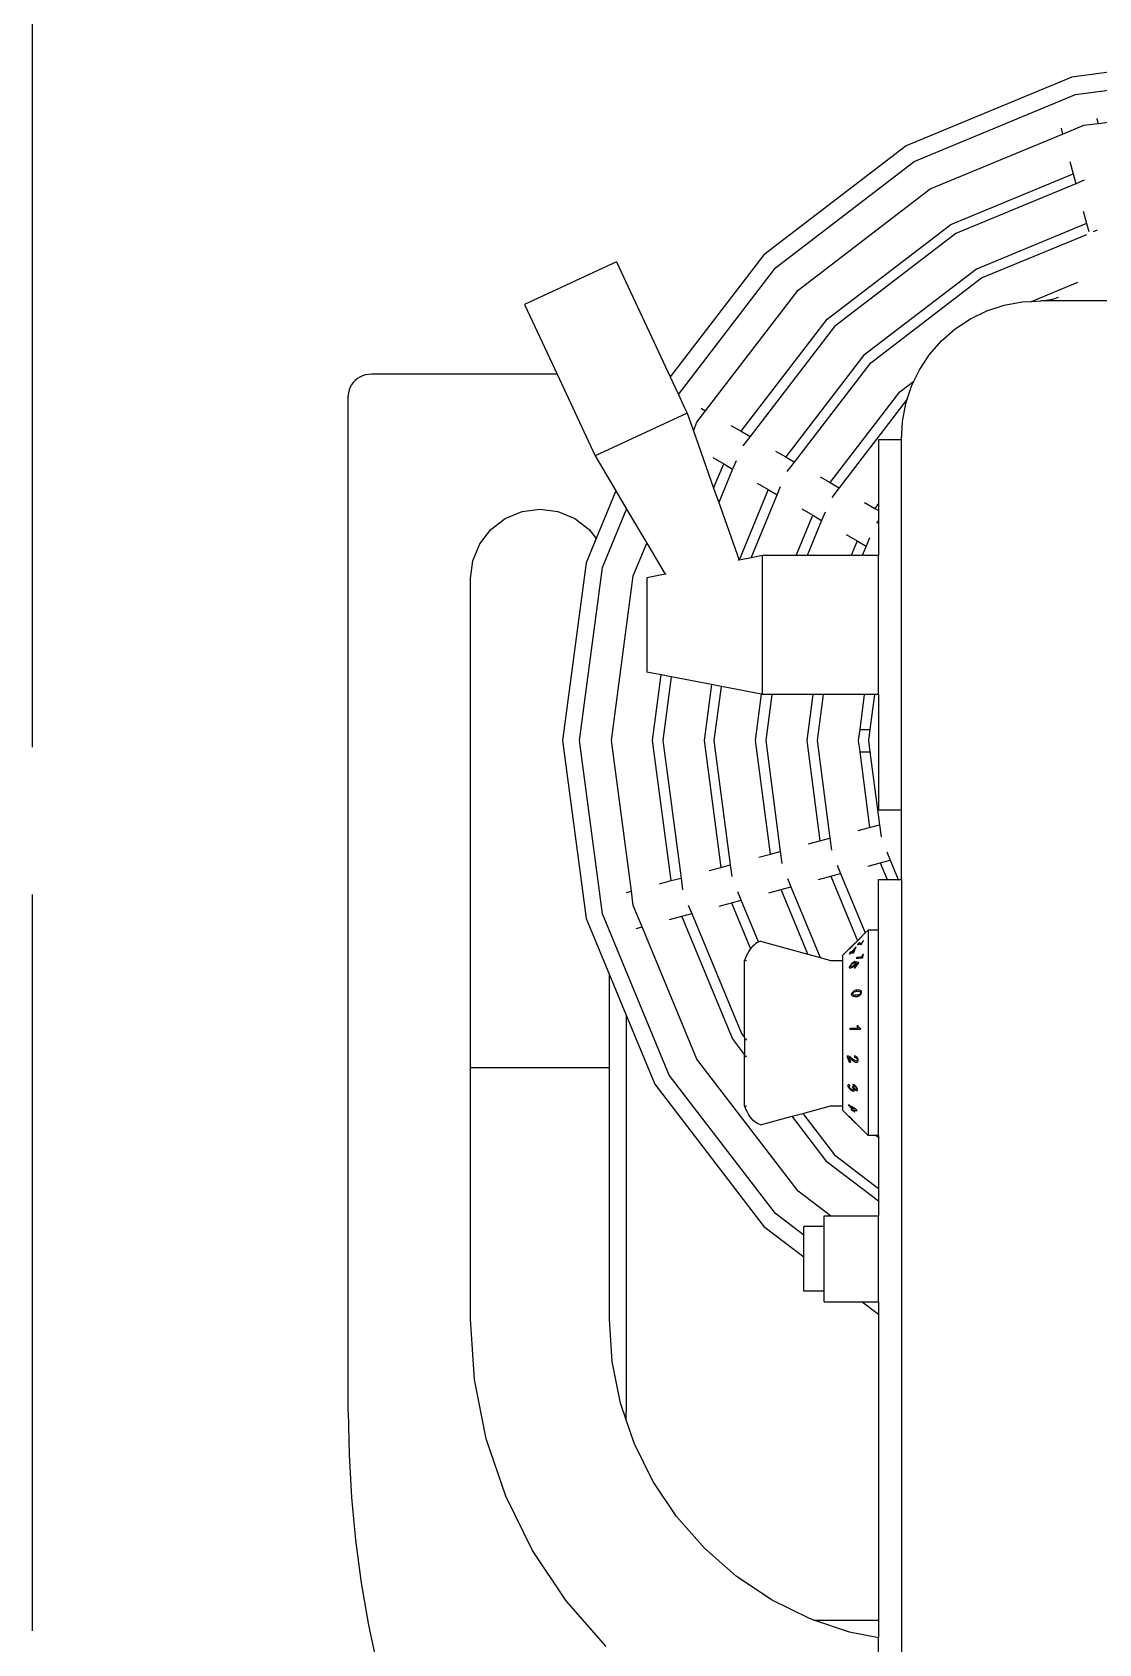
# Model space of a CAD drawing. Header units: millimetres. Extents: x -9564 to 100419, y -25359 to 24346.
# Drawn here: x 42692 to 43060, y -20853 to -20297 of the extents above; entities that cross this region are included whole.
import ezdxf

# ---------------------------------------------------------------- set-up
doc = ezdxf.new("R2010")
doc.units = ezdxf.units.MM
doc.header["$LTSCALE"] = 100
doc.linetypes.add('DASHEDX2', pattern=[3.048, 2.54, -0.508])
doc.layers.add('Area proceso', color=90, linetype='DASHEDX2')
doc.layers.add('Maquinas', color=200, linetype='Continuous')

msp = doc.modelspace()

# ---------------------------------------------------------------- linework, layer by layer
at = {"layer": 'Area proceso'}
msp.add_line((42692.06, -20289.292), (42692.06, -21105.292), dxfattribs=at)
at = {"layer": 'Maquinas'}
for p, q in [((43111.929, -20304.104), (43050.597, -20312.178)), ((43050.597, -20312.178), (42993.444, -20335.852)), ((43051.86, -20318.196), (43111.58, -20310.333)), ((42996.21, -20341.247), (43051.86, -20318.196)), ((43059.613, -20328.163), (43111.58, -20321.321)), ((43047.377, -20331.844), (43054.704, -20328.809)), ((43054.704, -20328.809), (43059.613, -20328.163)), ((43059.161, -20326.474), (43059.213, -20326.597)), ((43059.213, -20326.597), (43059.613, -20328.163)), ((43001.704, -20350.762), (43047.377, -20331.844)), ((43046.828, -20329.798), (43047.377, -20331.844)), ((42993.444, -20335.852), (42944.366, -20373.51)), ((42948.422, -20377.916), (42996.21, -20341.247)), ((43008.792, -20363.04), (43051.046, -20345.538)), ((43049.91, -20341.301), (43051.046, -20345.538)), ((43051.046, -20345.538), (43051.963, -20348.962)), ((42956.191, -20385.685), (43001.704, -20350.762)), ((43051.963, -20348.962), (43010.565, -20366.11)), ((43054.824, -20347.777), (43051.963, -20348.962)), ((42966.217, -20395.71), (43008.792, -20363.04)), ((43055.633, -20362.657), (43017.653, -20378.388)), ((43054.497, -20358.419), (43055.633, -20362.657)), ((43055.633, -20362.657), (43056.381, -20365.45)), ((43010.565, -20366.11), (42968.723, -20398.216)), ((43019.426, -20381.458), (43055.7, -20366.432)), ((43058.071, -20365.45), (43059.411, -20364.895)), ((42944.366, -20373.51), (42912.076, -20415.592)), ((42893.562, -20375.89), (42861.873, -20390.667)), ((42893.562, -20375.89), (42912.076, -20415.592)), ((42914.887, -20421.62), (42948.422, -20377.916)), ((43017.653, -20378.388), (42978.748, -20408.241)), ((42981.254, -20410.748), (43019.426, -20381.458)), ((43036.598, -20389.559), (43052.676, -20382.899)), ((42861.873, -20390.667), (42873.065, -20414.666)), ((42924.283, -20427.269), (42956.191, -20385.685)), ((43021.262, -20392.797), (43027.248, -20390.839)), ((43027.248, -20390.839), (43033.443, -20389.7)), ((43033.443, -20389.7), (43036.435, -20389.627)), ((43036.435, -20389.627), (43036.598, -20389.559)), ((43036.598, -20389.559), (43039.734, -20389.399)), ((43039.734, -20389.399), (43039.831, -20389.399)), ((43041.828, -20389.289), (43039.831, -20389.399)), ((43062.798, -20389.399), (43039.831, -20389.399)), ((43043.888, -20388.901), (43041.828, -20389.289)), ((43045.879, -20388.243), (43043.888, -20388.901)), ((42936.561, -20434.358), (42966.217, -20395.71)), ((43010.337, -20399.011), (43015.59, -20395.537)), ((43015.59, -20395.537), (43021.262, -20392.797)), ((42968.723, -20398.216), (42939.631, -20436.13)), ((43005.595, -20403.157), (43010.337, -20399.011)), ((43001.449, -20407.899), (43005.595, -20403.157)), ((42978.748, -20408.241), (42951.909, -20443.219)), ((42954.979, -20444.991), (42981.254, -20410.748)), ((42997.975, -20413.153), (43001.449, -20407.899)), ((42802.116, -20418.328), (42801.654, -20419.187)), ((42802.696, -20417.531), (42802.116, -20418.328)), ((42803.384, -20416.811), (42802.696, -20417.531)), ((42804.169, -20416.179), (42803.384, -20416.811)), ((42805.038, -20415.647), (42804.169, -20416.179)), ((42805.974, -20415.223), (42805.038, -20415.647)), ((42806.963, -20414.915), (42805.974, -20415.223)), ((42807.987, -20414.728), (42806.963, -20414.915)), ((42809.029, -20414.666), (42807.987, -20414.728)), ((42873.065, -20414.666), (42809.029, -20414.666)), ((42873.065, -20414.666), (42886.212, -20442.861)), ((42912.076, -20415.592), (42914.887, -20421.62)), ((42991.279, -20420.773), (42996.069, -20417.097)), ((42995.235, -20418.824), (42996.069, -20417.097)), ((42996.069, -20417.097), (42997.975, -20413.153)), ((42801.115, -20421.034), (42801.046, -20421.99)), ((42801.046, -20529.326), (42801.046, -20421.99)), ((42801.318, -20420.094), (42801.115, -20421.034)), ((42801.654, -20419.187), (42801.318, -20420.094)), ((42914.887, -20421.62), (42916.926, -20425.993)), ((42967.257, -20452.079), (42991.279, -20420.773)), ((42993.773, -20423.296), (42970.326, -20453.852)), ((42993.277, -20424.81), (42993.773, -20423.296)), ((42993.773, -20423.296), (42995.235, -20418.824)), ((42917.901, -20428.084), (42886.212, -20442.861)), ((42916.926, -20425.993), (42917.901, -20428.084)), ((42917.901, -20428.084), (42920.044, -20434.153)), ((42921.269, -20431.197), (42924.283, -20427.269)), ((42922.893, -20426.445), (42922.769, -20426.395)), ((42922.893, -20426.445), (42924.283, -20427.269)), ((42992.138, -20431.005), (42993.277, -20424.81)), ((42920.044, -20434.153), (42921.269, -20431.197)), ((42920.044, -20434.153), (42927.046, -20453.979)), ((42933.027, -20432.317), (42936.561, -20434.358)), ((42936.561, -20434.358), (42939.631, -20436.13)), ((42991.837, -20437.296), (42992.138, -20431.005)), ((42939.631, -20436.13), (42937.104, -20439.423)), ((42991.837, -20437.296), (42983.854, -20437.296)), ((42983.854, -20437.296), (42983.854, -20459.312)), ((42991.837, -20565.022), (42991.837, -20437.296)), ((42886.212, -20442.861), (42893.321, -20454.906)), ((42926.712, -20443.42), (42930.512, -20445.613)), ((42927.046, -20453.979), (42930.512, -20445.613)), ((42930.512, -20445.613), (42933.581, -20447.386)), ((42934.766, -20444.525), (42933.581, -20447.386)), ((42948.375, -20441.178), (42951.909, -20443.219)), ((42951.909, -20443.219), (42954.979, -20444.991)), ((42952.452, -20448.284), (42954.979, -20444.991)), ((42933.581, -20447.386), (42928.797, -20458.936)), ((42963.723, -20450.039), (42967.257, -20452.079)), ((42893.321, -20454.906), (42886.494, -20471.388)), ((42893.321, -20454.906), (42897.044, -20461.214)), ((42927.046, -20453.979), (42928.797, -20458.936)), ((42945.859, -20454.474), (42935.799, -20478.762)), ((42939.926, -20477.981), (42948.929, -20456.247)), ((42942.06, -20452.281), (42945.859, -20454.474)), ((42945.859, -20454.474), (42948.929, -20456.247)), ((42948.929, -20456.247), (42950.114, -20453.386)), ((42967.257, -20452.079), (42970.326, -20453.852)), ((42970.326, -20453.852), (42967.799, -20457.145)), ((42855.185, -20464.453), (42860.961, -20462.061)), ((42860.961, -20462.061), (42867.159, -20461.245)), ((42867.159, -20461.245), (42873.358, -20462.061)), ((42873.358, -20462.061), (42879.134, -20464.453)), ((42888.702, -20481.354), (42897.044, -20461.214)), ((42897.044, -20461.214), (42903.973, -20472.954)), ((42928.797, -20458.936), (42935.799, -20478.762)), ((42957.408, -20461.142), (42961.207, -20463.335)), ((42965.462, -20462.247), (42964.277, -20465.108)), ((42979.071, -20458.9), (42982.604, -20460.94)), ((42983.854, -20459.312), (42982.604, -20460.94)), ((42982.604, -20460.94), (42983.854, -20461.662)), ((42983.854, -20459.312), (42983.854, -20461.662)), ((42983.854, -20461.662), (42983.854, -20465.084)), ((42846.419, -20473.219), (42850.225, -20468.259)), ((42850.225, -20468.259), (42855.185, -20464.453)), ((42879.134, -20464.453), (42884.094, -20468.259)), ((42884.094, -20468.259), (42886.494, -20471.388)), ((42955.46, -20477.211), (42961.207, -20463.335)), ((42964.277, -20465.108), (42959.263, -20477.211)), ((42961.207, -20463.335), (42964.277, -20465.108)), ((42983.854, -20465.084), (42983.147, -20466.006)), ((42983.854, -20465.084), (42983.854, -20477.211)), ((42844.027, -20478.995), (42846.419, -20473.219)), ((42886.494, -20471.388), (42883.034, -20479.741)), ((42899.315, -20484.197), (42903.973, -20472.954)), ((42903.973, -20472.954), (42910.297, -20483.67)), ((42972.755, -20470.003), (42976.555, -20472.196)), ((42976.555, -20472.196), (42974.478, -20477.211)), ((42976.555, -20472.196), (42979.624, -20473.969)), ((42979.624, -20473.969), (42978.281, -20477.211)), ((42980.809, -20471.108), (42979.624, -20473.969)), ((42843.211, -20485.193), (42844.027, -20478.995)), ((42883.034, -20479.741), (42874.959, -20541.074)), ((42935.799, -20478.762), (42935.469, -20478.837)), ((42939.926, -20477.981), (42935.799, -20478.762)), ((42943.94, -20477.211), (42939.926, -20477.981)), ((42955.46, -20477.211), (42943.94, -20477.211)), ((42943.94, -20525.108), (42943.94, -20477.211)), ((42959.263, -20477.211), (42955.46, -20477.211)), ((42974.478, -20477.211), (42959.263, -20477.211)), ((42978.281, -20477.211), (42974.478, -20477.211)), ((42983.854, -20477.211), (42978.281, -20477.211)), ((42983.854, -20525.108), (42983.854, -20477.211)), ((42843.211, -20653.8), (42843.211, -20485.193)), ((42880.84, -20541.074), (42888.702, -20481.354)), ((42891.827, -20541.074), (42899.315, -20484.197)), ((42910.297, -20483.67), (42904.025, -20484.874)), ((42904.025, -20484.874), (42904.025, -20517.444)), ((42910.646, -20483.603), (42910.297, -20483.67)), ((42908.99, -20518.397), (42904.025, -20517.444)), ((42906.005, -20541.074), (42908.99, -20518.397)), ((42912.447, -20519.061), (42908.99, -20518.397)), ((42912.447, -20519.061), (42909.549, -20541.074)), ((42926.275, -20521.716), (42912.447, -20519.061)), ((42926.275, -20521.716), (42923.727, -20541.074)), ((42929.732, -20522.38), (42926.275, -20521.716)), ((42927.271, -20541.074), (42929.732, -20522.38)), ((42943.561, -20525.035), (42929.732, -20522.38)), ((42801.115, -20529.326), (42801.046, -20529.326)), ((42801.046, -20772.577), (42801.046, -20529.326)), ((42941.449, -20541.074), (42943.561, -20525.035)), ((42943.94, -20525.108), (42943.561, -20525.035)), ((42947.095, -20525.108), (42943.94, -20525.108)), ((42947.095, -20525.108), (42944.993, -20541.074)), ((42961.273, -20525.108), (42947.095, -20525.108)), ((42961.273, -20525.108), (42959.171, -20541.074)), ((42964.817, -20525.108), (42961.273, -20525.108)), ((42964.817, -20525.108), (42962.715, -20541.074)), ((42978.995, -20525.108), (42964.817, -20525.108)), ((42978.995, -20525.108), (42977.401, -20537.217)), ((42982.539, -20525.108), (42978.995, -20525.108)), ((42982.539, -20525.108), (42980.945, -20537.217)), ((42983.854, -20525.108), (42982.539, -20525.108)), ((42983.854, -20525.108), (42983.854, -20565.022)), ((42977.401, -20537.217), (42976.893, -20541.074)), ((42977.401, -20537.217), (42980.945, -20537.217)), ((42980.945, -20537.217), (42980.437, -20541.074)), ((42874.959, -20541.074), (42883.034, -20602.406)), ((42888.702, -20600.793), (42880.84, -20541.074)), ((42898.669, -20593.04), (42891.827, -20541.074)), ((42912.363, -20589.371), (42906.005, -20541.074)), ((42909.549, -20541.074), (42915.787, -20588.453)), ((42923.727, -20541.074), (42929.482, -20584.784)), ((42932.905, -20583.867), (42927.271, -20541.074)), ((42946.6, -20580.197), (42941.449, -20541.074)), ((42944.993, -20541.074), (42950.023, -20579.28)), ((42959.171, -20541.074), (42963.718, -20575.61)), ((42962.715, -20541.074), (42967.141, -20574.693)), ((42976.893, -20541.074), (42977.405, -20544.96)), ((42977.405, -20544.96), (42980.836, -20571.024)), ((42977.405, -20544.96), (42980.949, -20544.96)), ((42980.437, -20541.074), (42980.949, -20544.96)), ((42980.949, -20544.96), (42984.26, -20570.106)), ((42991.837, -20565.022), (42983.854, -20565.022)), ((42991.837, -20578.858), (42991.837, -20565.022)), ((42976.894, -20572.08), (42980.836, -20571.024)), ((42980.836, -20571.024), (42984.26, -20570.106)), ((42984.26, -20570.106), (42984.801, -20574.222)), ((42946.6, -20580.197), (42950.023, -20579.28)), ((42950.023, -20579.28), (42950.565, -20583.395)), ((42959.776, -20576.667), (42963.718, -20575.61)), ((42963.718, -20575.61), (42967.141, -20574.693)), ((42967.141, -20574.693), (42967.683, -20578.808)), ((42986.756, -20579.482), (42987.941, -20582.343)), ((42991.837, -20588.971), (42991.837, -20578.858)), ((42925.54, -20585.84), (42929.482, -20584.784)), ((42929.482, -20584.784), (42932.905, -20583.867)), ((42933.447, -20587.982), (42932.905, -20583.867)), ((42942.658, -20581.253), (42946.6, -20580.197)), ((42969.638, -20584.069), (42970.823, -20586.93)), ((42980.279, -20584.396), (42984.517, -20583.26)), ((42984.517, -20583.26), (42987.941, -20582.343)), ((42984.517, -20583.26), (42986.883, -20588.971)), ((42987.941, -20582.343), (42990.686, -20588.971)), ((42908.422, -20590.427), (42912.363, -20589.371)), ((42912.363, -20589.371), (42915.787, -20588.453)), ((42915.787, -20588.453), (42916.329, -20592.569)), ((42952.52, -20588.656), (42953.705, -20591.517)), ((42963.161, -20588.983), (42967.399, -20587.847)), ((42967.399, -20587.847), (42970.823, -20586.93)), ((42967.399, -20587.847), (42976.64, -20610.157)), ((42970.823, -20586.93), (42979.307, -20607.413)), ((42983.854, -20588.971), (42986.883, -20588.971)), ((42983.854, -20606.416), (42983.854, -20588.971)), ((42986.883, -20588.971), (42986.968, -20589.176)), ((42986.883, -20588.971), (42990.686, -20588.971)), ((42990.686, -20588.971), (42991.837, -20588.971)), ((42990.686, -20588.971), (42990.771, -20589.176)), ((42991.837, -20588.971), (42991.837, -20876.354)), ((42896.98, -20593.493), (42898.669, -20593.04)), ((42899.315, -20597.95), (42898.669, -20593.04)), ((42933.163, -20597.021), (42936.587, -20596.103)), ((42936.587, -20596.103), (42935.402, -20593.243)), ((42942.562, -20610.529), (42936.587, -20596.103)), ((42946.043, -20593.569), (42950.281, -20592.434)), ((42950.281, -20592.434), (42953.705, -20591.517)), ((42959.524, -20614.747), (42950.281, -20592.434)), ((42953.705, -20591.517), (42963.812, -20615.917)), ((42911.753, -20656.444), (42888.702, -20600.793)), ((42902.35, -20605.277), (42899.315, -20597.95)), ((42911.807, -20602.743), (42916.045, -20601.608)), ((42916.045, -20601.608), (42919.469, -20600.69)), ((42933.547, -20643.861), (42916.045, -20601.608)), ((42918.284, -20597.829), (42919.469, -20600.69)), ((42919.469, -20600.69), (42936.616, -20642.089)), ((42928.925, -20598.156), (42933.163, -20597.021)), ((42933.163, -20597.021), (42939.756, -20612.938)), ((42883.034, -20602.406), (42891.108, -20621.898)), ((42900.305, -20605.825), (42902.35, -20605.277)), ((42921.269, -20650.95), (42902.35, -20605.277)), ((42976.64, -20610.157), (42979.307, -20607.413)), ((42979.307, -20607.413), (42980.31, -20606.416)), ((42979.307, -20607.413), (42979.337, -20607.484)), ((42983.854, -20606.416), (42980.31, -20606.416)), ((42980.31, -20606.416), (42980.31, -20677.296)), ((42983.854, -20677.259), (42983.854, -20606.416)), ((42939.665, -20613.055), (42939.226, -20613.711)), ((42939.756, -20612.938), (42939.665, -20613.055)), ((42940.126, -20612.459), (42939.756, -20612.938)), ((42940.605, -20611.927), (42940.126, -20612.459)), ((42941.101, -20611.461), (42940.605, -20611.927)), ((42941.612, -20611.063), (42941.101, -20611.461)), ((42942.135, -20610.735), (42941.612, -20611.063)), ((42942.562, -20610.529), (42942.135, -20610.735)), ((42942.668, -20610.478), (42942.562, -20610.529)), ((42943.208, -20610.295), (42942.668, -20610.478)), ((42943.208, -20610.295), (42959.524, -20614.747)), ((42971.449, -20615.227), (42976.64, -20610.157)), ((42973.547, -20613.149), (42973.585, -20613.106)), ((42973.637, -20613.066), (42973.571, -20613.128)), ((42973.585, -20613.106), (42973.671, -20613.017)), ((42973.745, -20612.962), (42973.637, -20613.066)), ((42973.671, -20613.017), (42973.714, -20612.978)), ((42973.714, -20612.978), (42973.93, -20612.772)), ((42973.894, -20612.816), (42973.745, -20612.962)), ((42973.761, -20612.978), (42973.804, -20612.946)), ((42973.864, -20612.856), (42973.782, -20612.947)), ((42973.804, -20612.946), (42973.91, -20612.85)), ((42974.007, -20612.706), (42973.864, -20612.856)), ((42974.075, -20612.639), (42973.894, -20612.816)), ((42973.91, -20612.85), (42974.075, -20612.695)), ((42973.93, -20612.772), (42974.211, -20612.497)), ((42974.047, -20612.647), (42974.003, -20612.695)), ((42974.211, -20612.497), (42974.007, -20612.706)), ((42974.019, -20612.682), (42974.06, -20612.643)), ((42974.106, -20612.586), (42974.047, -20612.647)), ((42974.06, -20612.643), (42974.128, -20612.578)), ((42974.277, -20612.439), (42974.075, -20612.639)), ((42974.075, -20612.695), (42974.287, -20612.491)), ((42974.189, -20612.502), (42974.106, -20612.586)), ((42974.128, -20612.578), (42974.221, -20612.487)), ((42974.254, -20612.498), (42974.204, -20612.538)), ((42974.295, -20612.399), (42974.209, -20612.482)), ((42974.211, -20612.524), (42974.247, -20612.483)), ((42974.221, -20612.487), (42974.333, -20612.377)), ((42974.247, -20612.483), (42974.311, -20612.415)), ((42974.382, -20612.379), (42974.254, -20612.498)), ((42974.501, -20612.218), (42974.277, -20612.439)), ((42974.287, -20612.491), (42974.557, -20612.232)), ((42974.415, -20612.283), (42974.295, -20612.399)), ((42974.311, -20612.415), (42974.403, -20612.319)), ((42974.333, -20612.377), (42974.457, -20612.255)), ((42974.571, -20612.196), (42974.382, -20612.379)), ((42974.403, -20612.319), (42974.631, -20612.087)), ((42974.689, -20612.012), (42974.415, -20612.283)), ((42974.457, -20612.255), (42974.591, -20612.122)), ((42974.746, -20611.974), (42974.501, -20612.218)), ((42974.557, -20612.232), (42974.834, -20611.958)), ((42974.803, -20611.967), (42974.571, -20612.196)), ((42974.591, -20612.122), (42974.737, -20611.977)), ((42976.027, -20612.358), (42974.604, -20613.87)), ((42974.631, -20612.087), (42974.891, -20611.827)), ((42974.99, -20611.711), (42974.689, -20612.012)), ((42974.737, -20611.977), (42974.973, -20611.742)), ((42974.743, -20613.87), (42975.77, -20612.779)), ((42974.966, -20611.755), (42974.746, -20611.974)), ((42975.031, -20611.739), (42974.803, -20611.967)), ((42974.834, -20611.958), (42975.031, -20611.759)), ((42974.891, -20611.827), (42974.96, -20611.758)), ((42974.96, -20611.758), (42974.99, -20611.711)), ((42975.167, -20611.555), (42974.966, -20611.755)), ((42974.973, -20611.742), (42975.169, -20611.545)), ((42975.213, -20611.551), (42975.031, -20611.739)), ((42975.031, -20611.759), (42975.199, -20611.587)), ((42975.347, -20611.374), (42975.167, -20611.555)), ((42975.169, -20611.545), (42975.318, -20611.394)), ((42975.199, -20611.587), (42975.369, -20611.414)), ((42975.341, -20611.415), (42975.213, -20611.551)), ((42975.318, -20611.394), (42975.413, -20611.295)), ((42975.406, -20611.337), (42975.341, -20611.415)), ((42975.508, -20611.213), (42975.347, -20611.374)), ((42975.369, -20611.414), (42975.513, -20611.266)), ((42975.84, -20610.909), (42975.406, -20611.337)), ((42975.413, -20611.295), (42975.844, -20610.867)), ((42975.77, -20612.779), (42975.418, -20613.598)), ((42975.641, -20611.077), (42975.508, -20611.213)), ((42975.513, -20611.266), (42975.634, -20611.139)), ((42975.634, -20611.139), (42975.729, -20611.038)), ((42975.742, -20610.975), (42975.641, -20611.077)), ((42975.729, -20611.038), (42975.797, -20610.961)), ((42975.809, -20610.904), (42975.742, -20610.975)), ((42975.763, -20613.281), (42976.166, -20612.358)), ((42975.797, -20610.961), (42975.84, -20610.909)), ((42975.844, -20610.867), (42975.809, -20610.904)), ((42976.166, -20612.358), (42976.027, -20612.358)), ((42977.109, -20610.975), (42976.697, -20611.403)), ((42976.697, -20611.403), (42977.03, -20611.403)), ((42976.938, -20609.768), (42977.029, -20609.768)), ((42977.394, -20609.341), (42976.964, -20609.768)), ((42977.029, -20609.768), (42977.306, -20609.493)), ((42977.806, -20611.403), (42977.03, -20611.403)), ((42977.485, -20610.975), (42977.109, -20610.975)), ((42977.306, -20609.493), (42977.447, -20609.342)), ((42977.423, -20609.341), (42977.368, -20609.341)), ((42977.816, -20608.935), (42977.423, -20609.341)), ((42977.666, -20609.112), (42977.447, -20609.342)), ((42977.485, -20610.975), (42978.001, -20610.975)), ((42977.666, -20609.112), (42977.948, -20608.821)), ((42977.806, -20611.403), (42977.883, -20611.403)), ((42978.258, -20608.485), (42977.816, -20608.935)), ((42977.883, -20611.403), (42978.136, -20611.127)), ((42977.948, -20608.821), (42978.278, -20608.485)), ((42978.117, -20610.796), (42978.001, -20610.975)), ((42978.278, -20610.569), (42978.117, -20610.796)), ((42978.147, -20611.09), (42978.193, -20610.976)), ((42978.193, -20610.976), (42978.324, -20610.747)), ((42978.623, -20610.119), (42978.278, -20610.569)), ((42978.324, -20610.747), (42978.52, -20610.455)), ((42978.52, -20610.455), (42978.77, -20610.119)), ((42978.77, -20610.119), (42978.623, -20610.119)), ((42938.056, -20616.016), (42937.721, -20616.883)), ((42937.721, -20643.528), (42937.721, -20616.883)), ((42938.42, -20615.195), (42938.056, -20616.016)), ((42938.056, -20616.883), (42938.42, -20616.883)), ((42938.811, -20614.426), (42938.42, -20615.195)), ((42939.226, -20613.711), (42938.811, -20614.426)), ((42959.524, -20614.747), (42963.812, -20615.917)), ((42963.812, -20615.917), (42967.351, -20616.883)), ((42967.351, -20616.883), (42971.449, -20616.883)), ((42971.449, -20615.227), (42971.449, -20616.883)), ((42971.449, -20616.883), (42971.449, -20667.021)), ((42973.758, -20614.769), (42974.201, -20614.298)), ((42973.897, -20614.769), (42973.758, -20614.769)), ((42974.187, -20614.46), (42973.897, -20614.769)), ((42973.913, -20614.298), (42974.324, -20613.87)), ((42974.187, -20614.298), (42973.953, -20614.298)), ((42973.965, -20618.878), (42974.107, -20618.634)), ((42974.107, -20618.634), (42974.306, -20618.359)), ((42974.34, -20614.298), (42974.187, -20614.46)), ((42974.288, -20618.769), (42974.263, -20618.882)), ((42974.34, -20618.644), (42974.288, -20618.769)), ((42974.306, -20618.359), (42974.495, -20618.132)), ((42974.408, -20613.87), (42974.324, -20613.87)), ((42974.34, -20614.298), (42974.656, -20614.298)), ((42974.42, -20618.508), (42974.34, -20618.644)), ((42974.604, -20613.87), (42974.408, -20613.87)), ((42974.528, -20618.359), (42974.42, -20618.508)), ((42974.518, -20618.107), (42974.891, -20617.744)), ((42974.74, -20618.121), (42974.528, -20618.359)), ((42974.656, -20614.298), (42975.222, -20614.298)), ((42974.976, -20617.92), (42974.74, -20618.121)), ((42975.121, -20613.87), (42974.743, -20613.87)), ((42975.091, -20617.583), (42974.891, -20617.744)), ((42974.976, -20617.92), (42975.222, -20617.772)), ((42975.153, -20618.78), (42975.008, -20618.89)), ((42975.285, -20617.449), (42975.091, -20617.583)), ((42975.33, -20613.87), (42975.121, -20613.87)), ((42975.294, -20618.653), (42975.153, -20618.78)), ((42975.222, -20614.298), (42975.542, -20613.949)), ((42975.222, -20617.772), (42975.468, -20617.689)), ((42975.464, -20617.347), (42975.285, -20617.449)), ((42975.431, -20618.51), (42975.294, -20618.653)), ((42975.418, -20613.598), (42975.33, -20613.87)), ((42975.355, -20618.887), (42975.545, -20618.685)), ((42975.564, -20618.352), (42975.431, -20618.51)), ((42975.468, -20617.689), (42975.797, -20617.239)), ((42975.636, -20617.277), (42975.486, -20617.338)), ((42976.558, -20617.995), (42975.523, -20619.386)), ((42975.542, -20613.949), (42975.763, -20613.281)), ((42975.545, -20618.685), (42975.722, -20618.466)), ((42975.704, -20618.155), (42975.564, -20618.352)), ((42975.797, -20617.239), (42975.636, -20617.277)), ((42975.798, -20617.979), (42975.704, -20618.155)), ((42975.722, -20618.466), (42975.84, -20618.296)), ((42975.847, -20617.83), (42975.798, -20617.979)), ((42975.799, -20619.386), (42977.09, -20617.653)), ((42975.84, -20618.296), (42975.863, -20618.255)), ((42975.851, -20617.717), (42975.847, -20617.83)), ((42976.199, -20617.315), (42975.851, -20617.717)), ((42975.863, -20618.255), (42975.942, -20618.129)), ((42975.942, -20618.129), (42976.092, -20617.807)), ((42976.092, -20617.807), (42976.324, -20617.906)), ((42976.509, -20615.716), (42976.157, -20616.143)), ((42976.157, -20616.143), (42976.987, -20616.143)), ((42976.796, -20617.55), (42976.199, -20617.315)), ((42976.324, -20617.906), (42976.558, -20617.995)), ((42976.509, -20615.716), (42977.495, -20615.716)), ((42977.09, -20617.653), (42976.796, -20617.55)), ((42978.284, -20616.143), (42976.987, -20616.143)), ((42978.134, -20615.716), (42977.525, -20615.716)), ((42978.182, -20615.537), (42978.134, -20615.716)), ((42978.267, -20615.31), (42978.182, -20615.537)), ((42978.41, -20615.011), (42978.267, -20615.31)), ((42978.284, -20616.143), (42978.5, -20615.868)), ((42978.491, -20614.86), (42978.41, -20615.011)), ((42978.474, -20615.717), (42978.506, -20615.487)), ((42978.5, -20615.868), (42978.474, -20615.717)), ((42978.6, -20614.86), (42978.491, -20614.86)), ((42978.506, -20615.487), (42978.595, -20615.196)), ((42978.595, -20615.196), (42978.742, -20614.86)), ((42978.742, -20614.86), (42978.6, -20614.86)), ((42891.108, -20653.8), (42891.108, -20621.898)), ((42891.108, -20621.898), (42896.841, -20635.738)), ((42973.853, -20619.274), (42973.881, -20619.091)), ((42973.872, -20619.395), (42973.853, -20619.274)), ((42973.928, -20619.481), (42973.872, -20619.395)), ((42973.881, -20619.091), (42973.965, -20618.878)), ((42974.021, -20619.533), (42973.928, -20619.481)), ((42974.152, -20619.55), (42974.021, -20619.533)), ((42974.326, -20619.53), (42974.152, -20619.55)), ((42974.263, -20618.882), (42974.269, -20618.976)), ((42974.269, -20618.976), (42974.307, -20619.042)), ((42974.307, -20619.042), (42974.379, -20619.083)), ((42974.515, -20619.472), (42974.326, -20619.53)), ((42974.379, -20619.083), (42974.484, -20619.096)), ((42974.484, -20619.096), (42974.603, -20619.083)), ((42974.935, -20619.236), (42974.515, -20619.472)), ((42974.603, -20619.083), (42974.865, -20618.98)), ((42975.008, -20618.89), (42974.865, -20618.98)), ((42974.935, -20619.236), (42975.152, -20619.07)), ((42975.152, -20619.07), (42975.355, -20618.887)), ((42975.523, -20619.386), (42975.799, -20619.386)), ((42974.629, -20628.719), (42974.637, -20628.568)), ((42974.651, -20628.852), (42974.629, -20628.719)), ((42974.637, -20628.568), (42974.676, -20628.402)), ((42974.778, -20629.072), (42974.651, -20628.852)), ((42974.676, -20628.402), (42974.746, -20628.219)), ((42974.746, -20628.219), (42974.872, -20627.98)), ((42975.01, -20629.229), (42974.778, -20629.072)), ((42974.872, -20627.98), (42975.027, -20627.769)), ((42975.017, -20628.36), (42975.008, -20628.49)), ((42975.008, -20628.49), (42975.036, -20628.608)), ((42975.296, -20629.306), (42975.01, -20629.229)), ((42975.064, -20628.219), (42975.017, -20628.36)), ((42975.027, -20627.769), (42975.129, -20627.666)), ((42975.036, -20628.608), (42975.102, -20628.714)), ((42975.142, -20628.077), (42975.064, -20628.219)), ((42975.102, -20628.714), (42975.224, -20628.802)), ((42975.129, -20627.666), (42975.214, -20627.584)), ((42975.248, -20627.947), (42975.142, -20628.077)), ((42975.214, -20627.584), (42975.43, -20627.427)), ((42975.224, -20628.802), (42975.695, -20628.903)), ((42975.381, -20627.829), (42975.248, -20627.947)), ((42975.868, -20629.355), (42975.296, -20629.306)), ((42975.74, -20627.635), (42975.381, -20627.829)), ((42975.43, -20627.427), (42975.725, -20627.276)), ((42976.043, -20628.915), (42975.695, -20628.903)), ((42976.059, -20627.169), (42975.725, -20627.276)), ((42975.74, -20627.635), (42975.993, -20627.572)), ((42975.868, -20629.355), (42976.308, -20629.335)), ((42975.993, -20627.572), (42976.3, -20627.535)), ((42976.269, -20628.907), (42976.043, -20628.915)), ((42976.279, -20627.13), (42976.059, -20627.169)), ((42976.408, -20628.903), (42976.269, -20628.907)), ((42976.433, -20627.104), (42976.279, -20627.13)), ((42976.3, -20627.535), (42976.661, -20627.522)), ((42976.308, -20629.335), (42976.663, -20629.277)), ((42976.722, -20628.865), (42976.408, -20628.903)), ((42976.855, -20627.082), (42976.433, -20627.104)), ((42976.661, -20627.522), (42977.012, -20627.536)), ((42976.663, -20629.277), (42976.962, -20629.183)), ((42976.978, -20628.802), (42976.722, -20628.865)), ((42977.345, -20627.114), (42976.855, -20627.082)), ((42976.962, -20629.183), (42977.228, -20629.06)), ((42977.177, -20628.714), (42976.978, -20628.802)), ((42977.012, -20627.536), (42977.289, -20627.577)), ((42977.333, -20628.608), (42977.177, -20628.714)), ((42977.228, -20629.06), (42977.478, -20628.894)), ((42977.289, -20627.577), (42977.625, -20627.743)), ((42977.539, -20628.387), (42977.333, -20628.608)), ((42977.345, -20627.114), (42977.698, -20627.21)), ((42977.478, -20628.894), (42977.666, -20628.711)), ((42977.642, -20628.214), (42977.563, -20628.358)), ((42977.625, -20627.743), (42977.682, -20627.839)), ((42977.69, -20628.074), (42977.642, -20628.214)), ((42977.666, -20628.711), (42977.833, -20628.482)), ((42977.682, -20627.839), (42977.703, -20627.949)), ((42977.703, -20627.949), (42977.69, -20628.074)), ((42977.929, -20627.368), (42977.698, -20627.21)), ((42977.833, -20628.482), (42977.96, -20628.219)), ((42978.055, -20627.588), (42977.929, -20627.368)), ((42977.96, -20628.219), (42978.029, -20628.037)), ((42978.029, -20628.037), (42978.068, -20627.871)), ((42978.077, -20627.721), (42978.055, -20627.588)), ((42978.068, -20627.871), (42978.077, -20627.721)), ((42896.841, -20635.738), (42906.707, -20659.558)), ((42896.841, -20635.738), (42896.841, -20772.577)), ((42974.129, -20640.694), (42974.133, -20640.459)), ((42977.649, -20640.694), (42974.129, -20640.694)), ((42974.133, -20640.459), (42974.148, -20640.267)), ((42974.148, -20640.267), (42976.882, -20640.267)), ((42976.433, -20639.411), (42976.619, -20639.861)), ((42976.848, -20639.411), (42976.433, -20639.411)), ((42976.619, -20639.861), (42976.749, -20640.088)), ((42976.749, -20640.088), (42976.882, -20640.267)), ((42977.008, -20639.747), (42976.848, -20639.411)), ((42977.208, -20640.038), (42977.008, -20639.747)), ((42977.427, -20640.268), (42977.208, -20640.038)), ((42977.474, -20640.3), (42977.427, -20640.268)), ((42977.474, -20640.3), (42977.653, -20640.419)), ((42977.649, -20640.694), (42977.653, -20640.419)), ((42937.721, -20649.3), (42933.547, -20643.861)), ((42936.616, -20642.089), (42937.721, -20643.528)), ((42937.721, -20643.528), (42937.721, -20649.3)), ((42938.056, -20643.965), (42938.42, -20644.439)), ((42956.191, -20696.462), (42921.269, -20650.95)), ((42937.721, -20667.021), (42937.721, -20649.3)), ((42938.42, -20650.212), (42938.056, -20649.737)), ((42973.136, -20649.75), (42973.284, -20649.76)), ((42973.547, -20651.143), (42973.136, -20649.75)), ((42973.284, -20649.76), (42973.436, -20649.8)), ((42973.436, -20649.8), (42973.695, -20649.915)), ((42973.87, -20652.054), (42973.547, -20651.143)), ((42973.695, -20649.915), (42973.965, -20650.082)), ((42973.707, -20650.344), (42973.984, -20651.283)), ((42973.983, -20650.525), (42973.707, -20650.344)), ((42974.257, -20652.054), (42973.87, -20652.054)), ((42975.18, -20651.118), (42973.965, -20650.082)), ((42974.551, -20651.02), (42973.983, -20650.525)), ((42973.984, -20651.283), (42974.257, -20652.054)), ((42974.551, -20651.02), (42975.002, -20651.415)), ((42975.002, -20651.415), (42975.335, -20651.679)), ((42975.575, -20651.409), (42975.18, -20651.118)), ((42975.335, -20651.679), (42975.451, -20651.755)), ((42975.451, -20651.755), (42975.599, -20651.85)), ((42975.563, -20649.831), (42975.579, -20649.95)), ((42975.798, -20649.869), (42975.563, -20649.831)), ((42975.873, -20651.559), (42975.575, -20651.409)), ((42975.579, -20649.95), (42975.642, -20650.271)), ((42975.599, -20651.85), (42975.834, -20651.963)), ((42975.642, -20650.271), (42975.937, -20650.319)), ((42976.012, -20649.939), (42975.798, -20649.869)), ((42975.834, -20651.963), (42976.049, -20652.028)), ((42976.129, -20651.609), (42975.873, -20651.559)), ((42975.937, -20650.319), (42976.069, -20650.377)), ((42976.205, -20650.039), (42976.012, -20649.939)), ((42976.049, -20652.028), (42976.252, -20652.049)), ((42976.069, -20650.377), (42976.191, -20650.459)), ((42976.341, -20651.564), (42976.129, -20651.609)), ((42976.191, -20650.459), (42976.299, -20650.559)), ((42976.353, -20650.153), (42976.205, -20650.039)), ((42976.252, -20652.049), (42976.338, -20652.04)), ((42976.299, -20650.559), (42976.389, -20650.675)), ((42976.338, -20652.04), (42976.434, -20652.031)), ((42976.487, -20651.427), (42976.341, -20651.564)), ((42976.533, -20650.331), (42976.377, -20650.171)), ((42976.389, -20650.675), (42976.515, -20650.953)), ((42976.434, -20652.031), (42976.591, -20651.976)), ((42976.552, -20651.218), (42976.487, -20651.427)), ((42976.515, -20650.953), (42976.552, -20651.218)), ((42976.665, -20650.516), (42976.533, -20650.331)), ((42976.591, -20651.976), (42976.722, -20651.884)), ((42976.774, -20650.727), (42976.665, -20650.516)), ((42976.722, -20651.884), (42976.826, -20651.757)), ((42976.859, -20650.963), (42976.774, -20650.727)), ((42976.826, -20651.757), (42976.896, -20651.597)), ((42976.912, -20651.2), (42976.859, -20650.963)), ((42976.896, -20651.597), (42976.925, -20651.412)), ((42976.925, -20651.412), (42976.912, -20651.2)), ((42843.211, -20740.645), (42843.211, -20653.8)), ((42843.211, -20653.8), (42891.108, -20653.8)), ((42891.108, -20740.645), (42891.108, -20653.8)), ((42948.422, -20704.231), (42911.753, -20656.444)), ((42906.707, -20659.558), (42944.366, -20708.637)), ((42973.386, -20660.019), (42973.416, -20659.884)), ((42973.393, -20660.181), (42973.386, -20660.019)), ((42973.44, -20660.361), (42973.393, -20660.181)), ((42973.416, -20659.884), (42973.483, -20659.781)), ((42973.478, -20660.45), (42973.44, -20660.361)), ((42973.532, -20660.562), (42973.478, -20660.45)), ((42973.483, -20659.781), (42973.586, -20659.711)), ((42973.668, -20660.781), (42973.532, -20660.562)), ((42973.586, -20659.711), (42973.725, -20659.673)), ((42973.847, -20661.025), (42973.668, -20660.781)), ((42973.725, -20659.673), (42974.039, -20660.101)), ((42973.856, -20660.201), (42973.785, -20660.352)), ((42973.785, -20660.352), (42973.814, -20660.549)), ((42973.814, -20660.549), (42973.899, -20660.722)), ((42974.042, -20661.246), (42973.847, -20661.025)), ((42974.039, -20660.101), (42973.856, -20660.201)), ((42973.899, -20660.722), (42973.933, -20660.784)), ((42973.933, -20660.784), (42974.041, -20660.929)), ((42974.041, -20660.929), (42974.161, -20661.062)), ((42974.474, -20661.623), (42974.042, -20661.246)), ((42974.161, -20661.062), (42974.292, -20661.184)), ((42974.714, -20661.45), (42974.292, -20661.184)), ((42974.474, -20661.623), (42974.697, -20661.768)), ((42974.697, -20661.768), (42974.905, -20661.872)), ((42974.841, -20661.489), (42974.714, -20661.45)), ((42974.829, -20660.517), (42975.056, -20660.819)), ((42975.154, -20660.565), (42974.829, -20660.517)), ((42974.961, -20661.502), (42974.841, -20661.489)), ((42974.905, -20661.872), (42975.097, -20661.935)), ((42975.062, -20661.472), (42974.961, -20661.502)), ((42975.056, -20660.819), (42975.189, -20661.09)), ((42975.133, -20661.453), (42975.062, -20661.472)), ((42975.091, -20659.716), (42975.26, -20660.108)), ((42975.288, -20659.768), (42975.091, -20659.716)), ((42975.097, -20661.935), (42975.275, -20661.956)), ((42975.186, -20661.393), (42975.133, -20661.453)), ((42975.193, -20660.634), (42975.154, -20660.565)), ((42975.213, -20661.309), (42975.186, -20661.393)), ((42975.189, -20661.09), (42975.214, -20661.206)), ((42975.384, -20660.894), (42975.193, -20660.634)), ((42975.214, -20661.206), (42975.213, -20661.309)), ((42975.275, -20661.956), (42975.476, -20661.913)), ((42975.278, -20660.144), (42975.362, -20660.169)), ((42975.479, -20659.845), (42975.288, -20659.768)), ((42975.362, -20660.169), (42975.546, -20660.221)), ((42975.615, -20661.126), (42975.384, -20660.894)), ((42975.476, -20661.913), (42975.567, -20661.798)), ((42975.665, -20659.946), (42975.479, -20659.845)), ((42975.51, -20661.304), (42975.742, -20661.513)), ((42975.596, -20661.579), (42975.51, -20661.304)), ((42975.546, -20660.221), (42975.787, -20660.358)), ((42975.579, -20661.784), (42975.596, -20661.579)), ((42975.738, -20661.222), (42975.615, -20661.126)), ((42975.846, -20660.073), (42975.665, -20659.946)), ((42975.86, -20661.29), (42975.738, -20661.222)), ((42975.742, -20661.513), (42975.967, -20661.663)), ((42975.787, -20660.358), (42975.989, -20660.543)), ((42976.016, -20660.22), (42975.846, -20660.073)), ((42975.98, -20661.331), (42975.86, -20661.29)), ((42975.967, -20661.663), (42976.178, -20661.754)), ((42976.097, -20661.345), (42975.98, -20661.331)), ((42975.989, -20660.543), (42976.166, -20660.774)), ((42976.172, -20660.385), (42976.016, -20660.22)), ((42976.241, -20661.305), (42976.097, -20661.345)), ((42976.166, -20660.774), (42976.28, -20661.003)), ((42976.314, -20660.566), (42976.172, -20660.385)), ((42976.178, -20661.754), (42976.366, -20661.784)), ((42976.304, -20661.185), (42976.241, -20661.305)), ((42976.28, -20661.003), (42976.304, -20661.185)), ((42976.441, -20660.765), (42976.314, -20660.566)), ((42976.366, -20661.784), (42976.528, -20661.753)), ((42976.473, -20660.832), (42976.441, -20660.765)), ((42976.585, -20661.039), (42976.473, -20660.832)), ((42976.528, -20661.753), (42976.639, -20661.657)), ((42976.671, -20661.29), (42976.585, -20661.039)), ((42976.639, -20661.657), (42976.69, -20661.502)), ((42976.69, -20661.502), (42976.671, -20661.29)), ((42938.056, -20667.888), (42937.721, -20667.021)), ((42938.056, -20667.021), (42938.42, -20667.021)), ((42938.42, -20668.709), (42938.056, -20667.888)), ((42938.811, -20669.478), (42938.42, -20668.709)), ((42957.756, -20669.639), (42967.351, -20667.021)), ((42967.351, -20667.021), (42971.449, -20667.021)), ((42971.449, -20667.021), (42971.449, -20668.484)), ((42971.449, -20668.484), (42980.31, -20677.296)), ((42973.476, -20666.682), (42973.672, -20666.682)), ((42974.797, -20668.194), (42973.476, -20666.682)), ((42973.672, -20666.682), (42974.796, -20667.393)), ((42974.039, -20667.103), (42974.992, -20668.194)), ((42975.641, -20668.109), (42974.039, -20667.103)), ((42974.41, -20668.194), (42974.646, -20668.194)), ((42974.796, -20668.622), (42974.41, -20668.194)), ((42974.797, -20668.194), (42974.646, -20668.194)), ((42976.226, -20668.272), (42974.796, -20667.393)), ((42974.796, -20668.622), (42975.133, -20668.622)), ((42975.741, -20668.194), (42974.992, -20668.194)), ((42975.17, -20668.622), (42975.296, -20668.765)), ((42975.296, -20668.765), (42975.591, -20669.092)), ((42975.366, -20668.622), (42976.246, -20668.622)), ((42975.777, -20669.092), (42975.366, -20668.622)), ((42975.641, -20668.109), (42975.78, -20668.194)), ((42976.52, -20668.622), (42976.226, -20668.272)), ((42976.246, -20668.622), (42976.52, -20668.622)), ((42939.226, -20670.192), (42938.811, -20669.478)), ((42939.665, -20670.849), (42939.226, -20670.192)), ((42940.126, -20671.445), (42939.665, -20670.849)), ((42940.605, -20671.977), (42940.126, -20671.445)), ((42941.101, -20672.443), (42940.605, -20671.977)), ((42941.612, -20672.841), (42941.101, -20672.443)), ((42942.135, -20673.169), (42941.612, -20672.841)), ((42942.668, -20673.426), (42942.135, -20673.169)), ((42943.208, -20673.609), (42942.668, -20673.426)), ((42943.208, -20673.609), (42954.094, -20670.639)), ((42954.094, -20670.639), (42957.756, -20669.639)), ((42966.217, -20686.437), (42954.094, -20670.639)), ((42957.756, -20669.639), (42968.723, -20683.931)), ((42973.724, -20670.745), (42974.177, -20671.195)), ((42973.844, -20670.853), (42973.765, -20670.783)), ((42974.216, -20671.223), (42973.813, -20670.822)), ((42973.813, -20670.822), (42974.016, -20671.007)), ((42973.954, -20670.955), (42973.844, -20670.853)), ((42974.096, -20671.089), (42973.954, -20670.955)), ((42974.016, -20671.007), (42974.232, -20671.159)), ((42974.263, -20671.25), (42974.096, -20671.089)), ((42974.177, -20671.195), (42974.22, -20671.24)), ((42974.332, -20671.336), (42974.216, -20671.223)), ((42974.22, -20671.24), (42974.264, -20671.278)), ((42974.232, -20671.159), (42975.97, -20672.892)), ((42974.451, -20671.433), (42974.263, -20671.25)), ((42974.264, -20671.278), (42974.423, -20671.427)), ((42974.315, -20671.314), (42974.641, -20671.635)), ((42974.437, -20671.426), (42974.315, -20671.314)), ((42974.483, -20671.485), (42974.332, -20671.336)), ((42974.423, -20671.427), (42974.631, -20671.627)), ((42974.543, -20671.501), (42974.437, -20671.426)), ((42974.659, -20671.638), (42974.451, -20671.433)), ((42974.662, -20671.661), (42974.483, -20671.485)), ((42975.938, -20672.892), (42974.543, -20671.501)), ((42974.631, -20671.627), (42975.02, -20672.014)), ((42974.641, -20671.635), (42974.981, -20671.972)), ((42975.163, -20672.14), (42974.659, -20671.638)), ((42975.019, -20672.016), (42974.662, -20671.661)), ((42975.201, -20672.191), (42974.981, -20671.972)), ((42975.019, -20672.016), (42975.162, -20672.159)), ((42975.156, -20672.15), (42975.02, -20672.014)), ((42975.278, -20672.275), (42975.156, -20672.15)), ((42975.162, -20672.159), (42975.288, -20672.286)), ((42975.163, -20672.14), (42975.405, -20672.384)), ((42975.403, -20672.393), (42975.201, -20672.191)), ((42975.386, -20672.388), (42975.278, -20672.275)), ((42975.288, -20672.286), (42975.398, -20672.396)), ((42975.474, -20672.482), (42975.386, -20672.388)), ((42975.398, -20672.396), (42975.487, -20672.486)), ((42975.586, -20672.577), (42975.403, -20672.393)), ((42975.405, -20672.384), (42975.613, -20672.597)), ((42975.536, -20672.549), (42975.474, -20672.482)), ((42975.487, -20672.486), (42975.549, -20672.551)), ((42975.579, -20672.589), (42975.536, -20672.549)), ((42975.549, -20672.551), (42975.586, -20672.589)), ((42975.751, -20672.742), (42975.586, -20672.577)), ((42975.591, -20669.092), (42975.668, -20669.092)), ((42975.613, -20672.597), (42975.788, -20672.78)), ((42975.668, -20669.092), (42975.777, -20669.092)), ((42975.886, -20672.88), (42975.751, -20672.742)), ((42975.788, -20672.78), (42975.901, -20672.901)), ((42975.982, -20672.978), (42975.886, -20672.88)), ((42975.901, -20672.901), (42975.978, -20672.987)), ((42976.037, -20673.037), (42975.982, -20672.978)), ((42975.989, -20672.999), (42976.032, -20673.039)), ((42983.128, -20677.267), (42980.31, -20677.296)), ((42982.889, -20677.083), (42983.128, -20677.267)), ((42983.854, -20677.259), (42983.128, -20677.267)), ((42983.128, -20677.267), (42983.854, -20677.824)), ((42983.854, -20677.259), (42983.854, -20677.824)), ((42983.854, -20677.824), (42983.854, -20695.541)), ((42968.723, -20683.931), (42983.854, -20695.541)), ((42983.854, -20699.971), (42966.217, -20686.437)), ((42967.329, -20705.008), (42956.191, -20696.462)), ((42983.854, -20695.541), (42983.854, -20699.971)), ((42983.854, -20699.971), (42983.854, -20705.008)), ((42801.046, -20707.445), (42801.115, -20707.445)), ((42896.772, -20707.445), (42896.841, -20707.445)), ((42958.093, -20711.652), (42948.422, -20704.231)), ((42965.113, -20705.008), (42967.329, -20705.008)), ((42965.113, -20708.712), (42965.113, -20705.008)), ((42967.329, -20705.008), (42983.854, -20705.008)), ((42983.854, -20734.641), (42983.854, -20705.008)), ((42944.366, -20708.637), (42958.093, -20719.169)), ((42965.113, -20708.712), (42958.093, -20708.712)), ((42958.093, -20711.652), (42958.093, -20708.712)), ((42958.093, -20719.169), (42958.093, -20711.652)), ((42965.113, -20730.937), (42965.113, -20708.712)), ((42958.093, -20730.937), (42958.093, -20719.169)), ((42965.113, -20730.937), (42958.093, -20730.937)), ((42965.113, -20734.641), (42965.113, -20730.937)), ((42965.113, -20734.641), (42978.256, -20734.641)), ((42978.256, -20734.641), (42983.854, -20738.937)), ((42978.256, -20734.641), (42983.854, -20734.641)), ((42983.854, -20734.641), (42983.854, -20738.937)), ((42844.577, -20761.485), (42843.211, -20740.645)), ((42892.064, -20755.233), (42891.108, -20740.645)), ((42983.854, -20738.937), (42983.854, -20844.423)), ((42894.916, -20769.571), (42892.064, -20755.233)), ((42848.651, -20781.968), (42844.577, -20761.485)), ((42801.046, -20772.577), (42801.326, -20787.377)), ((42896.894, -20775.398), (42894.916, -20769.571)), ((42896.894, -20775.398), (42896.841, -20772.577)), ((42899.615, -20783.414), (42896.894, -20775.398)), ((42855.364, -20801.744), (42848.651, -20781.968)), ((42906.081, -20796.525), (42899.615, -20783.414)), ((42801.326, -20787.377), (42802.166, -20802.156)), ((42914.203, -20808.681), (42906.081, -20796.525)), ((42802.166, -20802.156), (42803.565, -20816.892)), ((42864.601, -20820.474), (42855.364, -20801.744)), ((42923.842, -20819.672), (42914.203, -20808.681)), ((42803.565, -20816.892), (42805.52, -20831.565)), ((42876.203, -20837.839), (42864.601, -20820.474)), ((42934.833, -20829.311), (42923.842, -20819.672)), ((42946.988, -20837.432), (42934.833, -20829.311)), ((42805.52, -20831.565), (42808.029, -20846.154)), ((42889.973, -20853.54), (42876.203, -20837.839)), ((42960.099, -20843.898), (42946.988, -20837.432)), ((42808.029, -20846.154), (42811.088, -20860.637)), ((42961.644, -20844.423), (42960.099, -20843.898)), ((42961.644, -20844.423), (42983.854, -20844.423)), ((42973.943, -20848.597), (42961.644, -20844.423)), ((42983.854, -20844.423), (42983.854, -20850.569)), ((42983.854, -20850.569), (42973.943, -20848.597)), ((42983.854, -20876.354), (42983.854, -20850.569))]:
    msp.add_line(p, q, dxfattribs=at)

doc.saveas('drawing.dxf')
